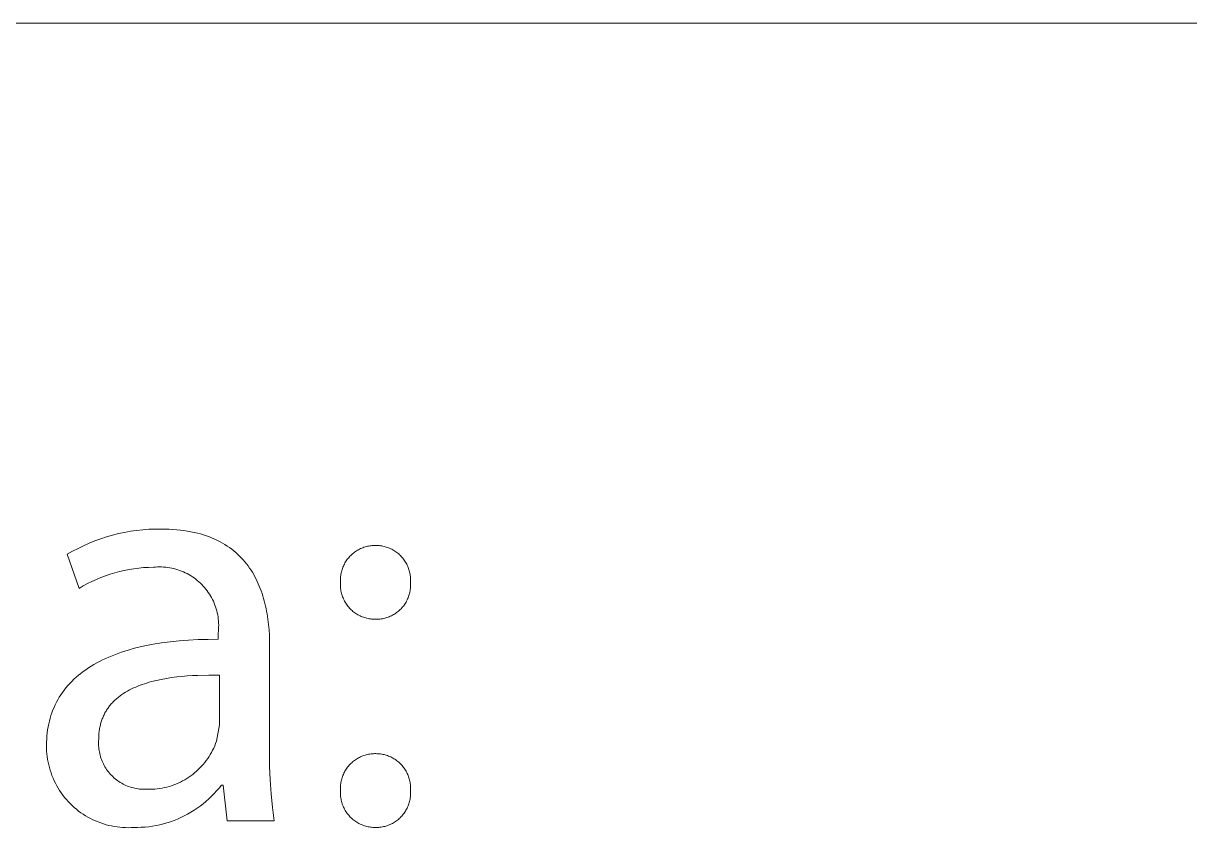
# Model space of a CAD drawing. Header units: millimetres. Extents: x -644 to 2279, y -276 to 1766.
# Drawn here: x 2092.4 to 2150.3, y -70.8 to -30.9 of the extents above; entities that cross this region are included whole.
import ezdxf

# ---------------------------------------------------------------- set-up
doc = ezdxf.new("R2010")
doc.units = ezdxf.units.MM
doc.header["$MEASUREMENT"] = 0
doc.layers.add('Domyślny', color=7, linetype='Continuous', true_color=0x000000)

msp = doc.modelspace()

# ---------------------------------------------------------------- linework, layer by layer
at = {"layer": 'Domyślny', "color": 18, "lineweight": 15, "true_color": 0x000000}
for p, q in [((2020.498, -30.856), (2275.755, -30.856)), ((2097.117, -56.17), (2097.415, -56.106)), ((2097.415, -56.106), (2097.716, -56.052)), ((2097.716, -56.052), (2098.018, -56.009)), ((2098.018, -56.009), (2098.321, -55.976)), ((2098.321, -55.976), (2098.625, -55.953)), ((2098.625, -55.953), (2098.93, -55.941)), ((2098.93, -55.941), (2099.235, -55.94)), ((2099.235, -55.94), (2099.435, -55.942)), ((2099.435, -55.942), (2099.631, -55.948)), ((2099.631, -55.948), (2099.822, -55.959)), ((2099.822, -55.959), (2100.009, -55.974)), ((2100.009, -55.974), (2100.191, -55.992)), ((2100.191, -55.992), (2100.368, -56.015)), ((2100.368, -56.015), (2100.541, -56.042)), ((2100.541, -56.042), (2100.71, -56.072)), ((2100.71, -56.072), (2100.874, -56.106)), ((2100.874, -56.106), (2101.033, -56.144)), ((2095.39, -56.766), (2095.669, -56.642)), ((2095.669, -56.642), (2095.952, -56.528)), ((2095.952, -56.528), (2096.238, -56.423)), ((2096.238, -56.423), (2096.528, -56.329)), ((2096.528, -56.329), (2096.821, -56.244)), ((2096.821, -56.244), (2097.117, -56.17)), ((2101.033, -56.144), (2101.189, -56.186)), ((2101.189, -56.186), (2101.34, -56.231)), ((2101.34, -56.231), (2101.487, -56.279)), ((2101.487, -56.279), (2101.63, -56.331)), ((2101.63, -56.331), (2101.768, -56.387)), ((2101.768, -56.387), (2101.903, -56.445)), ((2101.903, -56.445), (2102.034, -56.507)), ((2102.034, -56.507), (2102.16, -56.572)), ((2102.16, -56.572), (2102.283, -56.64)), ((2102.283, -56.64), (2102.402, -56.711)), ((2094.582, -57.195), (2094.847, -57.043)), ((2095.166, -58.889), (2094.582, -57.195)), ((2094.847, -57.043), (2095.116, -56.9)), ((2095.116, -56.9), (2095.39, -56.766)), ((2102.402, -56.711), (2102.518, -56.785)), ((2102.518, -56.785), (2102.629, -56.862)), ((2102.629, -56.862), (2102.737, -56.941)), ((2102.737, -56.941), (2102.841, -57.023)), ((2102.841, -57.023), (2102.942, -57.108)), ((2102.942, -57.108), (2103.039, -57.196)), ((2103.039, -57.196), (2103.132, -57.286)), ((2108.603, -57.29), (2108.645, -57.248)), ((2108.645, -57.248), (2108.688, -57.207)), ((2108.688, -57.207), (2108.733, -57.167)), ((2108.733, -57.167), (2108.779, -57.13)), ((2108.779, -57.13), (2108.826, -57.093)), ((2108.826, -57.093), (2108.875, -57.059)), ((2108.875, -57.059), (2108.924, -57.026)), ((2108.924, -57.026), (2108.975, -56.995)), ((2108.975, -56.995), (2109.027, -56.965)), ((2109.027, -56.965), (2109.08, -56.938)), ((2109.08, -56.938), (2109.133, -56.912)), ((2109.133, -56.912), (2109.188, -56.888)), ((2109.188, -56.888), (2109.243, -56.866)), ((2109.243, -56.866), (2109.299, -56.846)), ((2109.299, -56.846), (2109.356, -56.828)), ((2109.356, -56.828), (2109.413, -56.812)), ((2109.413, -56.812), (2109.471, -56.798)), ((2109.471, -56.798), (2109.529, -56.786)), ((2109.529, -56.786), (2109.588, -56.776)), ((2109.588, -56.776), (2109.647, -56.768)), ((2109.647, -56.768), (2109.706, -56.762)), ((2109.706, -56.762), (2109.766, -56.758)), ((2109.766, -56.758), (2109.825, -56.756)), ((2109.825, -56.756), (2109.885, -56.756)), ((2109.885, -56.756), (2109.944, -56.757)), ((2109.944, -56.757), (2110.002, -56.76)), ((2110.002, -56.76), (2110.061, -56.765)), ((2110.061, -56.765), (2110.12, -56.772)), ((2110.12, -56.772), (2110.178, -56.78)), ((2110.178, -56.78), (2110.236, -56.791)), ((2110.236, -56.791), (2110.293, -56.804)), ((2110.293, -56.804), (2110.35, -56.819)), ((2110.35, -56.819), (2110.407, -56.836)), ((2110.407, -56.836), (2110.463, -56.854)), ((2110.463, -56.854), (2110.518, -56.875)), ((2110.518, -56.875), (2110.572, -56.897)), ((2110.572, -56.897), (2110.626, -56.921)), ((2110.626, -56.921), (2110.679, -56.947)), ((2110.679, -56.947), (2110.731, -56.975)), ((2110.731, -56.975), (2110.782, -57.005)), ((2110.782, -57.005), (2110.832, -57.036)), ((2110.832, -57.036), (2110.88, -57.069)), ((2110.88, -57.069), (2110.928, -57.104)), ((2110.928, -57.104), (2110.974, -57.14)), ((2110.974, -57.14), (2111.02, -57.178)), ((2111.02, -57.178), (2111.063, -57.218)), ((2111.063, -57.218), (2111.106, -57.259)), ((2111.106, -57.259), (2111.147, -57.301)), ((2098.612, -57.843), (2098.37, -57.856)), ((2098.855, -57.838), (2098.612, -57.843)), ((2098.956, -57.828), (2098.855, -57.838)), ((2099.057, -57.823), (2098.956, -57.828)), ((2099.159, -57.82), (2099.057, -57.823)), ((2099.26, -57.822), (2099.159, -57.82)), ((2099.361, -57.826), (2099.26, -57.822)), ((2099.462, -57.835), (2099.361, -57.826)), ((2099.563, -57.846), (2099.462, -57.835)), ((2099.663, -57.862), (2099.563, -57.846)), ((2103.132, -57.286), (2103.223, -57.378)), ((2103.223, -57.378), (2103.309, -57.473)), ((2103.309, -57.473), (2103.393, -57.57)), ((2103.393, -57.57), (2103.473, -57.669)), ((2103.473, -57.669), (2103.55, -57.771)), ((2103.55, -57.771), (2103.624, -57.874)), ((2108.23, -57.894), (2108.252, -57.838)), ((2108.252, -57.838), (2108.275, -57.783)), ((2108.275, -57.783), (2108.3, -57.729)), ((2108.3, -57.729), (2108.326, -57.676)), ((2108.326, -57.676), (2108.355, -57.624)), ((2108.355, -57.624), (2108.385, -57.572)), ((2108.385, -57.572), (2108.418, -57.522)), ((2108.418, -57.522), (2108.451, -57.473)), ((2108.451, -57.473), (2108.487, -57.426)), ((2108.487, -57.426), (2108.524, -57.379)), ((2108.524, -57.379), (2108.563, -57.334)), ((2108.563, -57.334), (2108.603, -57.29)), ((2111.147, -57.301), (2111.186, -57.345)), ((2111.186, -57.345), (2111.224, -57.39)), ((2111.224, -57.39), (2111.261, -57.436)), ((2111.261, -57.436), (2111.296, -57.483)), ((2111.296, -57.483), (2111.329, -57.532)), ((2111.329, -57.532), (2111.36, -57.582)), ((2111.36, -57.582), (2111.39, -57.633)), ((2111.39, -57.633), (2111.418, -57.684)), ((2111.418, -57.684), (2111.444, -57.737)), ((2111.444, -57.737), (2111.469, -57.791)), ((2111.469, -57.791), (2111.491, -57.845)), ((2111.491, -57.845), (2111.512, -57.9)), ((2096.249, -58.344), (2096.025, -58.438)), ((2096.476, -58.258), (2096.249, -58.344)), ((2096.706, -58.179), (2096.476, -58.258)), ((2096.938, -58.109), (2096.706, -58.179)), ((2097.173, -58.046), (2096.938, -58.109)), ((2097.409, -57.992), (2097.173, -58.046)), ((2097.648, -57.945), (2097.409, -57.992)), ((2097.887, -57.907), (2097.648, -57.945)), ((2098.128, -57.877), (2097.887, -57.907)), ((2098.37, -57.856), (2098.128, -57.877)), ((2099.763, -57.88), (2099.663, -57.862)), ((2099.862, -57.903), (2099.763, -57.88)), ((2099.96, -57.928), (2099.862, -57.903)), ((2100.057, -57.957), (2099.96, -57.928)), ((2100.153, -57.99), (2100.057, -57.957)), ((2100.248, -58.025), (2100.153, -57.99)), ((2100.342, -58.064), (2100.248, -58.025)), ((2100.434, -58.107), (2100.342, -58.064)), ((2100.525, -58.152), (2100.434, -58.107)), ((2100.614, -58.2), (2100.525, -58.152)), ((2100.701, -58.252), (2100.614, -58.2)), ((2100.787, -58.307), (2100.701, -58.252)), ((2100.87, -58.364), (2100.787, -58.307)), ((2100.952, -58.425), (2100.87, -58.364)), ((2101.031, -58.488), (2100.952, -58.425)), ((2103.624, -57.874), (2103.695, -57.98)), ((2103.695, -57.98), (2103.762, -58.088)), ((2103.762, -58.088), (2103.827, -58.197)), ((2103.827, -58.197), (2103.888, -58.308)), ((2103.888, -58.308), (2103.947, -58.421)), ((2103.947, -58.421), (2104.003, -58.536)), ((2108.129, -58.477), (2108.13, -58.417)), ((2108.13, -58.417), (2108.133, -58.358)), ((2108.133, -58.358), (2108.138, -58.299)), ((2108.138, -58.299), (2108.145, -58.24)), ((2108.145, -58.24), (2108.154, -58.181)), ((2108.154, -58.181), (2108.165, -58.122)), ((2108.165, -58.122), (2108.179, -58.064)), ((2108.179, -58.064), (2108.194, -58.007)), ((2108.194, -58.007), (2108.211, -57.95)), ((2108.211, -57.95), (2108.23, -57.894)), ((2111.512, -57.9), (2111.531, -57.956)), ((2111.531, -57.956), (2111.548, -58.013)), ((2111.548, -58.013), (2111.563, -58.07)), ((2111.563, -58.07), (2111.576, -58.127)), ((2111.576, -58.127), (2111.587, -58.185)), ((2111.587, -58.185), (2111.596, -58.243)), ((2111.596, -58.243), (2111.603, -58.302)), ((2111.603, -58.302), (2111.608, -58.36)), ((2111.608, -58.36), (2111.611, -58.419)), ((2111.611, -58.419), (2111.611, -58.478)), ((2095.375, -58.765), (2095.166, -58.889)), ((2095.588, -58.649), (2095.375, -58.765)), ((2095.805, -58.54), (2095.588, -58.649)), ((2096.025, -58.438), (2095.805, -58.54)), ((2101.108, -58.554), (2101.031, -58.488)), ((2101.183, -58.622), (2101.108, -58.554)), ((2101.255, -58.693), (2101.183, -58.622)), ((2101.325, -58.767), (2101.255, -58.693)), ((2101.392, -58.843), (2101.325, -58.767)), ((2101.456, -58.921), (2101.392, -58.843)), ((2101.518, -59.001), (2101.456, -58.921)), ((2101.577, -59.084), (2101.518, -59.001)), ((2104.003, -58.536), (2104.056, -58.652)), ((2104.056, -58.652), (2104.106, -58.77)), ((2104.106, -58.77), (2104.154, -58.889)), ((2104.154, -58.889), (2104.199, -59.01)), ((2104.199, -59.01), (2104.241, -59.132)), ((2108.13, -58.537), (2108.129, -58.477)), ((2108.129, -58.715), (2108.13, -58.656)), ((2108.131, -58.775), (2108.129, -58.715)), ((2108.133, -58.596), (2108.13, -58.537)), ((2108.13, -58.656), (2108.133, -58.596)), ((2108.135, -58.835), (2108.131, -58.775)), ((2108.14, -58.894), (2108.135, -58.835)), ((2108.148, -58.954), (2108.14, -58.894)), ((2108.158, -59.013), (2108.148, -58.954)), ((2111.585, -59.009), (2111.574, -59.067)), ((2111.595, -58.951), (2111.585, -59.009)), ((2111.602, -58.892), (2111.595, -58.951)), ((2111.607, -58.833), (2111.602, -58.892)), ((2111.61, -58.537), (2111.607, -58.596)), ((2111.607, -58.596), (2111.61, -58.655)), ((2111.61, -58.774), (2111.607, -58.833)), ((2111.611, -58.478), (2111.61, -58.537)), ((2111.61, -58.655), (2111.611, -58.714)), ((2111.611, -58.714), (2111.61, -58.774)), ((2101.633, -59.169), (2101.577, -59.084)), ((2101.686, -59.255), (2101.633, -59.169)), ((2101.736, -59.343), (2101.686, -59.255)), ((2101.783, -59.433), (2101.736, -59.343)), ((2101.827, -59.525), (2101.783, -59.433)), ((2101.867, -59.617), (2101.827, -59.525)), ((2104.241, -59.132), (2104.281, -59.255)), ((2104.281, -59.255), (2104.318, -59.379)), ((2104.318, -59.379), (2104.353, -59.505)), ((2104.353, -59.505), (2104.385, -59.631)), ((2108.17, -59.071), (2108.158, -59.013)), ((2108.184, -59.129), (2108.17, -59.071)), ((2108.2, -59.187), (2108.184, -59.129)), ((2108.217, -59.244), (2108.2, -59.187)), ((2108.237, -59.301), (2108.217, -59.244)), ((2108.259, -59.356), (2108.237, -59.301)), ((2108.283, -59.411), (2108.259, -59.356)), ((2108.309, -59.465), (2108.283, -59.411)), ((2108.336, -59.518), (2108.309, -59.465)), ((2108.366, -59.57), (2108.336, -59.518)), ((2108.397, -59.621), (2108.366, -59.57)), ((2111.384, -59.564), (2111.353, -59.614)), ((2111.412, -59.512), (2111.384, -59.564)), ((2111.439, -59.459), (2111.412, -59.512)), ((2111.464, -59.405), (2111.439, -59.459)), ((2111.487, -59.351), (2111.464, -59.405)), ((2111.509, -59.295), (2111.487, -59.351)), ((2111.528, -59.239), (2111.509, -59.295)), ((2111.545, -59.183), (2111.528, -59.239)), ((2111.561, -59.125), (2111.545, -59.183)), ((2111.574, -59.067), (2111.561, -59.125)), ((2101.905, -59.712), (2101.867, -59.617)), ((2101.939, -59.807), (2101.905, -59.712)), ((2101.969, -59.904), (2101.939, -59.807)), ((2101.996, -60.002), (2101.969, -59.904)), ((2102.02, -60.1), (2101.996, -60.002)), ((2102.041, -60.2), (2102.02, -60.1)), ((2104.385, -59.631), (2104.415, -59.759)), ((2104.415, -59.759), (2104.443, -59.887)), ((2104.443, -59.887), (2104.468, -60.016)), ((2104.468, -60.016), (2104.492, -60.146)), ((2104.492, -60.146), (2104.532, -60.408)), ((2108.43, -59.671), (2108.397, -59.621)), ((2108.464, -59.72), (2108.43, -59.671)), ((2108.501, -59.767), (2108.464, -59.72)), ((2108.539, -59.813), (2108.501, -59.767)), ((2108.578, -59.858), (2108.539, -59.813)), ((2108.619, -59.902), (2108.578, -59.858)), ((2108.662, -59.944), (2108.619, -59.902)), ((2108.706, -59.984), (2108.662, -59.944)), ((2108.751, -60.023), (2108.706, -59.984)), ((2108.798, -60.06), (2108.751, -60.023)), ((2108.846, -60.096), (2108.798, -60.06)), ((2108.895, -60.13), (2108.846, -60.096)), ((2108.946, -60.162), (2108.895, -60.13)), ((2108.997, -60.193), (2108.946, -60.162)), ((2110.814, -60.156), (2110.763, -60.186)), ((2110.863, -60.123), (2110.814, -60.156)), ((2110.912, -60.089), (2110.863, -60.123)), ((2110.959, -60.053), (2110.912, -60.089)), ((2111.005, -60.016), (2110.959, -60.053)), ((2111.05, -59.977), (2111.005, -60.016)), ((2111.093, -59.936), (2111.05, -59.977)), ((2111.135, -59.894), (2111.093, -59.936)), ((2111.175, -59.851), (2111.135, -59.894)), ((2111.214, -59.806), (2111.175, -59.851)), ((2111.251, -59.76), (2111.214, -59.806)), ((2111.287, -59.713), (2111.251, -59.76)), ((2111.321, -59.664), (2111.287, -59.713)), ((2111.353, -59.614), (2111.321, -59.664)), ((2102.058, -60.299), (2102.041, -60.2)), ((2102.071, -60.4), (2102.058, -60.299)), ((2102.081, -60.501), (2102.071, -60.4)), ((2102.088, -60.602), (2102.081, -60.501)), ((2102.091, -60.703), (2102.088, -60.602)), ((2102.09, -60.805), (2102.091, -60.703)), ((2104.532, -60.408), (2104.563, -60.673)), ((2104.563, -60.673), (2104.588, -60.939)), ((2109.05, -60.221), (2108.997, -60.193)), ((2109.103, -60.248), (2109.05, -60.221)), ((2109.158, -60.273), (2109.103, -60.248)), ((2109.213, -60.296), (2109.158, -60.273)), ((2109.269, -60.317), (2109.213, -60.296)), ((2109.325, -60.336), (2109.269, -60.317)), ((2109.383, -60.353), (2109.325, -60.336)), ((2109.441, -60.368), (2109.383, -60.353)), ((2109.499, -60.381), (2109.441, -60.368)), ((2109.558, -60.392), (2109.499, -60.381)), ((2109.617, -60.401), (2109.558, -60.392)), ((2109.676, -60.408), (2109.617, -60.401)), ((2109.736, -60.413), (2109.676, -60.408)), ((2109.796, -60.415), (2109.736, -60.413)), ((2109.855, -60.416), (2109.796, -60.415)), ((2109.915, -60.417), (2109.855, -60.416)), ((2109.974, -60.416), (2109.915, -60.417)), ((2110.033, -60.412), (2109.974, -60.416)), ((2110.092, -60.407), (2110.033, -60.412)), ((2110.151, -60.399), (2110.092, -60.407)), ((2110.209, -60.39), (2110.151, -60.399)), ((2110.268, -60.378), (2110.209, -60.39)), ((2110.325, -60.365), (2110.268, -60.378)), ((2110.383, -60.349), (2110.325, -60.365)), ((2110.439, -60.332), (2110.383, -60.349)), ((2110.495, -60.312), (2110.439, -60.332)), ((2110.55, -60.291), (2110.495, -60.312)), ((2110.605, -60.267), (2110.55, -60.291)), ((2110.659, -60.242), (2110.605, -60.267)), ((2110.711, -60.215), (2110.659, -60.242)), ((2110.763, -60.186), (2110.711, -60.215)), ((2102.067, -61.108), (2102.078, -61.007)), ((2102.067, -61.41), (2102.067, -61.108)), ((2102.078, -61.007), (2102.086, -60.906)), ((2102.086, -60.906), (2102.09, -60.805)), ((2104.588, -60.939), (2104.604, -61.206)), ((2104.604, -61.206), (2104.614, -61.473)), ((2097.672, -61.926), (2097.857, -61.874)), ((2097.857, -61.874), (2098.045, -61.825)), ((2098.045, -61.825), (2098.433, -61.736)), ((2098.433, -61.736), (2098.836, -61.657)), ((2098.836, -61.657), (2099.254, -61.588)), ((2099.254, -61.588), (2099.686, -61.531)), ((2099.686, -61.531), (2100.133, -61.485)), ((2100.133, -61.485), (2100.595, -61.449)), ((2100.595, -61.449), (2101.072, -61.425)), ((2101.072, -61.425), (2101.562, -61.412)), ((2101.562, -61.412), (2102.067, -61.41)), ((2104.614, -61.473), (2104.617, -61.741)), ((2104.617, -61.741), (2104.617, -67.026)), ((2096.186, -62.507), (2096.336, -62.432)), ((2096.336, -62.432), (2096.489, -62.359)), ((2096.489, -62.359), (2096.646, -62.29)), ((2096.646, -62.29), (2096.808, -62.223)), ((2096.808, -62.223), (2096.973, -62.158)), ((2096.973, -62.158), (2097.142, -62.096)), ((2097.142, -62.096), (2097.315, -62.037)), ((2097.315, -62.037), (2097.492, -61.98)), ((2097.492, -61.98), (2097.672, -61.926)), ((2095.251, -63.102), (2095.373, -63.01)), ((2095.373, -63.01), (2095.498, -62.92)), ((2095.498, -62.92), (2095.628, -62.832)), ((2095.628, -62.832), (2095.761, -62.747)), ((2095.761, -62.747), (2095.899, -62.664)), ((2095.899, -62.664), (2096.041, -62.584)), ((2096.041, -62.584), (2096.186, -62.507)), ((2094.608, -63.71), (2094.705, -63.603)), ((2094.705, -63.603), (2094.806, -63.498)), ((2094.806, -63.498), (2094.911, -63.395)), ((2094.911, -63.395), (2095.02, -63.295)), ((2095.02, -63.295), (2095.134, -63.197)), ((2095.134, -63.197), (2095.251, -63.102)), ((2098.413, -63.614), (2098.3, -63.652)), ((2098.527, -63.578), (2098.413, -63.614)), ((2098.643, -63.543), (2098.527, -63.578)), ((2098.76, -63.511), (2098.643, -63.543)), ((2099, -63.451), (2098.76, -63.511)), ((2099.245, -63.398), (2099, -63.451)), ((2099.495, -63.352), (2099.245, -63.398)), ((2099.75, -63.313), (2099.495, -63.352)), ((2100.008, -63.279), (2099.75, -63.313)), ((2100.269, -63.251), (2100.008, -63.279)), ((2100.532, -63.229), (2100.269, -63.251)), ((2100.797, -63.211), (2100.532, -63.229)), ((2101.063, -63.199), (2100.797, -63.211)), ((2101.596, -63.187), (2101.063, -63.199)), ((2102.125, -63.191), (2101.596, -63.187)), ((2102.125, -65.653), (2102.125, -63.191)), ((2094.185, -64.284), (2094.261, -64.164)), ((2094.261, -64.164), (2094.342, -64.047)), ((2094.342, -64.047), (2094.426, -63.932)), ((2094.426, -63.932), (2094.515, -63.82)), ((2094.515, -63.82), (2094.608, -63.71)), ((2097.207, -64.211), (2097.123, -64.276)), ((2097.295, -64.149), (2097.207, -64.211)), ((2097.384, -64.09), (2097.295, -64.149)), ((2097.477, -64.032), (2097.384, -64.09)), ((2097.572, -63.977), (2097.477, -64.032)), ((2097.669, -63.924), (2097.572, -63.977)), ((2097.769, -63.874), (2097.669, -63.924)), ((2097.871, -63.825), (2097.769, -63.874)), ((2097.975, -63.779), (2097.871, -63.825)), ((2098.081, -63.735), (2097.975, -63.779)), ((2098.19, -63.693), (2098.081, -63.735)), ((2098.3, -63.652), (2098.19, -63.693)), ((2093.869, -64.917), (2093.924, -64.786)), ((2093.924, -64.786), (2093.983, -64.657)), ((2093.983, -64.657), (2094.046, -64.53)), ((2094.046, -64.53), (2094.114, -64.406)), ((2094.114, -64.406), (2094.185, -64.284)), ((2096.618, -64.796), (2096.588, -64.839)), ((2096.649, -64.755), (2096.618, -64.796)), ((2096.681, -64.714), (2096.649, -64.755)), ((2096.713, -64.674), (2096.681, -64.714)), ((2096.747, -64.635), (2096.713, -64.674)), ((2096.781, -64.596), (2096.747, -64.635)), ((2096.816, -64.558), (2096.781, -64.596)), ((2096.851, -64.52), (2096.816, -64.558)), ((2096.888, -64.484), (2096.851, -64.52)), ((2096.925, -64.447), (2096.888, -64.484)), ((2096.963, -64.412), (2096.925, -64.447)), ((2097.002, -64.377), (2096.963, -64.412)), ((2097.042, -64.342), (2097.002, -64.377)), ((2097.082, -64.309), (2097.042, -64.342)), ((2097.123, -64.276), (2097.082, -64.309)), ((2093.693, -65.467), (2093.73, -65.326)), ((2093.73, -65.326), (2093.772, -65.187)), ((2093.772, -65.187), (2093.818, -65.051)), ((2093.818, -65.051), (2093.869, -64.917)), ((2096.319, -65.347), (2096.3, -65.398)), ((2096.338, -65.298), (2096.319, -65.347)), ((2096.359, -65.248), (2096.338, -65.298)), ((2096.381, -65.2), (2096.359, -65.248)), ((2096.404, -65.152), (2096.381, -65.2)), ((2096.427, -65.106), (2096.404, -65.152)), ((2096.452, -65.059), (2096.427, -65.106)), ((2096.477, -65.014), (2096.452, -65.059)), ((2096.504, -64.969), (2096.477, -65.014)), ((2096.531, -64.925), (2096.504, -64.969)), ((2096.559, -64.881), (2096.531, -64.925)), ((2096.588, -64.839), (2096.559, -64.881)), ((2093.586, -66.053), (2093.606, -65.903)), ((2093.606, -65.903), (2093.631, -65.755)), ((2093.631, -65.755), (2093.66, -65.61)), ((2093.66, -65.61), (2093.693, -65.467)), ((2096.168, -65.945), (2096.16, -66.003)), ((2096.176, -65.886), (2096.168, -65.945)), ((2096.186, -65.829), (2096.176, -65.886)), ((2096.196, -65.773), (2096.186, -65.829)), ((2096.208, -65.717), (2096.196, -65.773)), ((2096.221, -65.662), (2096.208, -65.717)), ((2096.234, -65.608), (2096.221, -65.662)), ((2096.249, -65.554), (2096.234, -65.608)), ((2096.265, -65.501), (2096.249, -65.554)), ((2096.282, -65.449), (2096.265, -65.501)), ((2096.3, -65.398), (2096.282, -65.449)), ((2101.979, -66.471), (2102.125, -65.653)), ((2093.551, -66.675), (2093.553, -66.516)), ((2093.553, -66.516), (2093.56, -66.36)), ((2093.56, -66.36), (2093.571, -66.205)), ((2093.571, -66.205), (2093.586, -66.053)), ((2096.134, -66.452), (2096.131, -66.531)), ((2096.131, -66.531), (2096.131, -66.609)), ((2096.14, -66.374), (2096.134, -66.452)), ((2096.142, -66.247), (2096.14, -66.31)), ((2096.14, -66.31), (2096.14, -66.374)), ((2096.145, -66.185), (2096.142, -66.247)), ((2096.149, -66.124), (2096.145, -66.185)), ((2096.154, -66.063), (2096.149, -66.124)), ((2096.16, -66.003), (2096.154, -66.063)), ((2101.938, -66.584), (2101.979, -66.471)), ((2093.552, -66.814), (2093.551, -66.675)), ((2093.558, -66.953), (2093.552, -66.814)), ((2093.568, -67.092), (2093.558, -66.953)), ((2093.584, -67.23), (2093.568, -67.092)), ((2096.131, -66.609), (2096.134, -66.688)), ((2096.134, -66.688), (2096.139, -66.766)), ((2096.139, -66.766), (2096.148, -66.844)), ((2096.148, -66.844), (2096.158, -66.922)), ((2096.158, -66.922), (2096.172, -67)), ((2096.172, -67), (2096.188, -67.077)), ((2096.188, -67.077), (2096.207, -67.153)), ((2101.676, -67.125), (2101.736, -67.02)), ((2101.736, -67.02), (2101.792, -66.914)), ((2101.792, -66.914), (2101.845, -66.805)), ((2101.845, -66.805), (2101.893, -66.696)), ((2101.893, -66.696), (2101.938, -66.584)), ((2104.617, -67.026), (2104.617, -67.707)), ((2109.529, -67.113), (2109.588, -67.103)), ((2109.588, -67.103), (2109.647, -67.095)), ((2109.647, -67.095), (2109.706, -67.089)), ((2109.706, -67.089), (2109.766, -67.085)), ((2109.766, -67.085), (2109.825, -67.083)), ((2109.825, -67.083), (2109.885, -67.083)), ((2109.885, -67.083), (2109.944, -67.084)), ((2109.944, -67.084), (2110.002, -67.087)), ((2110.002, -67.087), (2110.061, -67.092)), ((2110.061, -67.092), (2110.12, -67.098)), ((2110.12, -67.098), (2110.178, -67.107)), ((2110.178, -67.107), (2110.236, -67.118)), ((2093.604, -67.368), (2093.584, -67.23)), ((2093.629, -67.505), (2093.604, -67.368)), ((2093.659, -67.64), (2093.629, -67.505)), ((2093.693, -67.775), (2093.659, -67.64)), ((2096.207, -67.153), (2096.228, -67.229)), ((2096.228, -67.229), (2096.252, -67.304)), ((2096.252, -67.304), (2096.279, -67.378)), ((2096.279, -67.378), (2096.308, -67.451)), ((2096.308, -67.451), (2096.339, -67.523)), ((2096.339, -67.523), (2096.373, -67.594)), ((2096.373, -67.594), (2096.41, -67.663)), ((2096.41, -67.663), (2096.449, -67.732)), ((2101.247, -67.703), (2101.326, -67.613)), ((2101.326, -67.613), (2101.403, -67.52)), ((2101.403, -67.52), (2101.476, -67.425)), ((2101.476, -67.425), (2101.546, -67.327)), ((2101.546, -67.327), (2101.613, -67.227)), ((2101.613, -67.227), (2101.676, -67.125)), ((2108.524, -67.706), (2108.563, -67.661)), ((2108.563, -67.661), (2108.603, -67.617)), ((2108.603, -67.617), (2108.645, -67.574)), ((2108.645, -67.574), (2108.688, -67.534)), ((2108.688, -67.534), (2108.733, -67.494)), ((2108.733, -67.494), (2108.779, -67.456)), ((2108.779, -67.456), (2108.826, -67.42)), ((2108.826, -67.42), (2108.875, -67.386)), ((2108.875, -67.386), (2108.924, -67.353)), ((2108.924, -67.353), (2108.975, -67.322)), ((2108.975, -67.322), (2109.027, -67.292)), ((2109.027, -67.292), (2109.08, -67.265)), ((2109.08, -67.265), (2109.133, -67.239)), ((2109.133, -67.239), (2109.188, -67.215)), ((2109.188, -67.215), (2109.243, -67.193)), ((2109.243, -67.193), (2109.299, -67.173)), ((2109.299, -67.173), (2109.356, -67.155)), ((2109.356, -67.155), (2109.413, -67.139)), ((2109.413, -67.139), (2109.471, -67.125)), ((2109.471, -67.125), (2109.529, -67.113)), ((2110.236, -67.118), (2110.293, -67.131)), ((2110.293, -67.131), (2110.35, -67.146)), ((2110.35, -67.146), (2110.407, -67.162)), ((2110.407, -67.162), (2110.463, -67.181)), ((2110.463, -67.181), (2110.518, -67.201)), ((2110.518, -67.201), (2110.572, -67.224)), ((2110.572, -67.224), (2110.626, -67.248)), ((2110.626, -67.248), (2110.679, -67.274)), ((2110.679, -67.274), (2110.731, -67.302)), ((2110.731, -67.302), (2110.782, -67.332)), ((2110.782, -67.332), (2110.832, -67.363)), ((2110.832, -67.363), (2110.88, -67.396)), ((2110.88, -67.396), (2110.928, -67.431)), ((2110.928, -67.431), (2110.974, -67.467)), ((2110.974, -67.467), (2111.02, -67.505)), ((2111.02, -67.505), (2111.063, -67.544)), ((2111.063, -67.544), (2111.106, -67.585)), ((2111.106, -67.585), (2111.147, -67.628)), ((2111.147, -67.628), (2111.186, -67.671)), ((2111.186, -67.671), (2111.224, -67.716)), ((2093.732, -67.909), (2093.693, -67.775)), ((2093.775, -68.041), (2093.732, -67.909)), ((2093.823, -68.171), (2093.775, -68.041)), ((2093.876, -68.3), (2093.823, -68.171)), ((2096.449, -67.732), (2096.49, -67.798)), ((2096.49, -67.798), (2096.533, -67.864)), ((2096.533, -67.864), (2096.579, -67.928)), ((2096.579, -67.928), (2096.627, -67.99)), ((2096.627, -67.99), (2096.677, -68.051)), ((2096.677, -68.051), (2096.729, -68.11)), ((2096.729, -68.11), (2096.783, -68.167)), ((2096.783, -68.167), (2096.839, -68.222)), ((2096.839, -68.222), (2096.897, -68.275)), ((2100.509, -68.316), (2100.61, -68.25)), ((2100.61, -68.25), (2100.708, -68.182)), ((2100.708, -68.182), (2100.805, -68.11)), ((2100.805, -68.11), (2100.899, -68.034)), ((2100.899, -68.034), (2100.99, -67.956)), ((2100.99, -67.956), (2101.078, -67.875)), ((2101.078, -67.875), (2101.164, -67.79)), ((2101.164, -67.79), (2101.247, -67.703)), ((2104.617, -67.707), (2104.641, -68.389)), ((2108.211, -68.277), (2108.23, -68.22)), ((2108.23, -68.22), (2108.252, -68.165)), ((2108.252, -68.165), (2108.275, -68.11)), ((2108.275, -68.11), (2108.3, -68.056)), ((2108.3, -68.056), (2108.326, -68.002)), ((2108.326, -68.002), (2108.355, -67.95)), ((2108.355, -67.95), (2108.385, -67.899)), ((2108.385, -67.899), (2108.418, -67.849)), ((2108.418, -67.849), (2108.451, -67.8)), ((2108.451, -67.8), (2108.487, -67.752)), ((2108.487, -67.752), (2108.524, -67.706)), ((2111.224, -67.716), (2111.261, -67.762)), ((2111.261, -67.762), (2111.296, -67.81)), ((2111.296, -67.81), (2111.329, -67.859)), ((2111.329, -67.859), (2111.36, -67.908)), ((2111.36, -67.908), (2111.39, -67.959)), ((2111.39, -67.959), (2111.418, -68.011)), ((2111.418, -68.011), (2111.444, -68.064)), ((2111.444, -68.064), (2111.469, -68.117)), ((2111.469, -68.117), (2111.491, -68.172)), ((2111.491, -68.172), (2111.512, -68.227)), ((2111.512, -68.227), (2111.531, -68.283)), ((2093.932, -68.427), (2093.876, -68.3)), ((2093.994, -68.552), (2093.932, -68.427)), ((2094.059, -68.675), (2093.994, -68.552)), ((2094.129, -68.795), (2094.059, -68.675)), ((2094.202, -68.913), (2094.129, -68.795)), ((2096.897, -68.275), (2096.956, -68.327)), ((2096.956, -68.327), (2097.018, -68.376)), ((2097.018, -68.376), (2097.081, -68.423)), ((2097.081, -68.423), (2097.146, -68.467)), ((2097.146, -68.467), (2097.212, -68.51)), ((2097.212, -68.51), (2097.279, -68.55)), ((2097.279, -68.55), (2097.348, -68.588)), ((2097.348, -68.588), (2097.418, -68.623)), ((2097.418, -68.623), (2097.49, -68.656)), ((2097.49, -68.656), (2097.562, -68.687)), ((2097.562, -68.687), (2097.636, -68.715)), ((2097.636, -68.715), (2097.71, -68.74)), ((2097.71, -68.74), (2097.785, -68.763)), ((2097.785, -68.763), (2097.861, -68.784)), ((2097.861, -68.784), (2097.938, -68.801)), ((2097.938, -68.801), (2098.015, -68.816)), ((2098.015, -68.816), (2098.093, -68.829)), ((2098.093, -68.829), (2098.171, -68.838)), ((2098.171, -68.838), (2098.249, -68.845)), ((2098.249, -68.845), (2098.327, -68.849)), ((2098.485, -68.85), (2098.563, -68.846)), ((2098.563, -68.846), (2098.683, -68.847)), ((2098.683, -68.847), (2098.804, -68.843)), ((2098.804, -68.843), (2098.924, -68.836)), ((2098.924, -68.836), (2099.044, -68.825)), ((2099.044, -68.825), (2099.163, -68.809)), ((2099.163, -68.809), (2099.281, -68.789)), ((2099.281, -68.789), (2099.399, -68.766)), ((2099.399, -68.766), (2099.516, -68.738)), ((2099.516, -68.738), (2099.633, -68.706)), ((2099.633, -68.706), (2099.747, -68.671)), ((2099.747, -68.671), (2099.861, -68.631)), ((2099.861, -68.631), (2099.973, -68.588)), ((2099.973, -68.588), (2100.084, -68.541)), ((2100.084, -68.541), (2100.193, -68.49)), ((2100.193, -68.49), (2100.3, -68.436)), ((2100.3, -68.436), (2100.405, -68.377)), ((2100.405, -68.377), (2100.509, -68.316)), ((2102.108, -68.787), (2101.988, -68.928)), ((2102.223, -68.641), (2102.108, -68.787)), ((2102.31, -68.641), (2102.223, -68.641)), ((2102.505, -70.423), (2102.31, -68.641)), ((2104.641, -68.389), (2104.688, -69.069)), ((2108.129, -68.804), (2108.13, -68.744)), ((2108.13, -68.863), (2108.129, -68.804)), ((2108.13, -68.744), (2108.133, -68.685)), ((2108.133, -68.685), (2108.138, -68.625)), ((2108.138, -68.625), (2108.145, -68.566)), ((2108.145, -68.566), (2108.154, -68.508)), ((2108.154, -68.508), (2108.165, -68.449)), ((2108.165, -68.449), (2108.179, -68.391)), ((2108.179, -68.391), (2108.194, -68.334)), ((2108.194, -68.334), (2108.211, -68.277)), ((2111.531, -68.283), (2111.548, -68.339)), ((2111.548, -68.339), (2111.563, -68.396)), ((2111.563, -68.396), (2111.576, -68.454)), ((2111.576, -68.454), (2111.587, -68.512)), ((2111.587, -68.512), (2111.596, -68.57)), ((2111.596, -68.57), (2111.603, -68.628)), ((2111.603, -68.628), (2111.608, -68.687)), ((2111.608, -68.687), (2111.611, -68.746)), ((2111.611, -68.805), (2111.61, -68.864)), ((2111.611, -68.746), (2111.611, -68.805)), ((2094.28, -69.028), (2094.202, -68.913)), ((2094.362, -69.141), (2094.28, -69.028)), ((2094.447, -69.251), (2094.362, -69.141)), ((2094.536, -69.357), (2094.447, -69.251)), ((2094.629, -69.461), (2094.536, -69.357)), ((2098.327, -68.849), (2098.406, -68.851)), ((2098.406, -68.851), (2098.485, -68.85)), ((2101.6, -69.326), (2101.462, -69.449)), ((2101.734, -69.198), (2101.6, -69.326)), ((2101.863, -69.065), (2101.734, -69.198)), ((2101.988, -68.928), (2101.863, -69.065)), ((2104.688, -69.069), (2104.758, -69.747)), ((2108.133, -68.923), (2108.13, -68.863)), ((2108.13, -68.982), (2108.133, -68.923)), ((2108.13, -69.042), (2108.13, -68.982)), ((2108.132, -69.102), (2108.13, -69.042)), ((2108.135, -69.161), (2108.132, -69.102)), ((2108.141, -69.221), (2108.135, -69.161)), ((2108.149, -69.28), (2108.141, -69.221)), ((2108.159, -69.339), (2108.149, -69.28)), ((2108.171, -69.397), (2108.159, -69.339)), ((2108.185, -69.456), (2108.171, -69.397)), ((2111.573, -69.394), (2111.559, -69.451)), ((2111.584, -69.336), (2111.573, -69.394)), ((2111.594, -69.277), (2111.584, -69.336)), ((2111.601, -69.218), (2111.594, -69.277)), ((2111.606, -69.159), (2111.601, -69.218)), ((2111.61, -69.1), (2111.606, -69.159)), ((2111.61, -68.864), (2111.607, -68.923)), ((2111.607, -68.923), (2111.61, -68.982)), ((2111.61, -68.982), (2111.611, -69.041)), ((2111.611, -69.041), (2111.61, -69.1)), ((2094.725, -69.561), (2094.629, -69.461)), ((2094.825, -69.658), (2094.725, -69.561)), ((2094.928, -69.752), (2094.825, -69.658)), ((2095.034, -69.841), (2094.928, -69.752)), ((2095.143, -69.928), (2095.034, -69.841)), ((2095.256, -70.01), (2095.143, -69.928)), ((2100.711, -69.99), (2100.55, -70.082)), ((2100.868, -69.893), (2100.711, -69.99)), ((2101.022, -69.79), (2100.868, -69.893)), ((2101.173, -69.681), (2101.022, -69.79)), ((2101.319, -69.568), (2101.173, -69.681)), ((2101.462, -69.449), (2101.319, -69.568)), ((2104.758, -69.747), (2104.851, -70.423)), ((2108.201, -69.513), (2108.185, -69.456)), ((2108.219, -69.57), (2108.201, -69.513)), ((2108.239, -69.626), (2108.219, -69.57)), ((2108.261, -69.682), (2108.239, -69.626)), ((2108.285, -69.737), (2108.261, -69.682)), ((2108.311, -69.791), (2108.285, -69.737)), ((2108.338, -69.844), (2108.311, -69.791)), ((2108.368, -69.896), (2108.338, -69.844)), ((2108.399, -69.946), (2108.368, -69.896)), ((2108.432, -69.996), (2108.399, -69.946)), ((2108.466, -70.045), (2108.432, -69.996)), ((2111.319, -69.989), (2111.285, -70.038)), ((2111.351, -69.94), (2111.319, -69.989)), ((2111.382, -69.889), (2111.351, -69.94)), ((2111.411, -69.837), (2111.382, -69.889)), ((2111.437, -69.784), (2111.411, -69.837)), ((2111.462, -69.731), (2111.437, -69.784)), ((2111.486, -69.676), (2111.462, -69.731)), ((2111.507, -69.621), (2111.486, -69.676)), ((2111.526, -69.565), (2111.507, -69.621)), ((2111.544, -69.508), (2111.526, -69.565)), ((2111.559, -69.451), (2111.544, -69.508)), ((2095.37, -70.088), (2095.256, -70.01)), ((2095.488, -70.163), (2095.37, -70.088)), ((2095.608, -70.233), (2095.488, -70.163)), ((2095.73, -70.299), (2095.608, -70.233)), ((2095.855, -70.361), (2095.73, -70.299)), ((2095.981, -70.419), (2095.855, -70.361)), ((2096.11, -70.472), (2095.981, -70.419)), ((2096.24, -70.521), (2096.11, -70.472)), ((2096.372, -70.565), (2096.24, -70.521)), ((2096.505, -70.605), (2096.372, -70.565)), ((2099.349, -70.564), (2099.169, -70.609)), ((2099.527, -70.514), (2099.349, -70.564)), ((2099.703, -70.457), (2099.527, -70.514)), ((2099.878, -70.394), (2099.703, -70.457)), ((2100.05, -70.325), (2099.878, -70.394)), ((2100.219, -70.25), (2100.05, -70.325)), ((2100.386, -70.169), (2100.219, -70.25)), ((2100.55, -70.082), (2100.386, -70.169)), ((2104.851, -70.423), (2102.505, -70.423)), ((2108.503, -70.092), (2108.466, -70.045)), ((2108.541, -70.139), (2108.503, -70.092)), ((2108.58, -70.183), (2108.541, -70.139)), ((2108.621, -70.227), (2108.58, -70.183)), ((2108.664, -70.269), (2108.621, -70.227)), ((2108.708, -70.309), (2108.664, -70.269)), ((2108.753, -70.348), (2108.708, -70.309)), ((2108.8, -70.385), (2108.753, -70.348)), ((2108.848, -70.421), (2108.8, -70.385)), ((2108.897, -70.455), (2108.848, -70.421)), ((2108.947, -70.487), (2108.897, -70.455)), ((2108.999, -70.517), (2108.947, -70.487)), ((2109.051, -70.546), (2108.999, -70.517)), ((2109.104, -70.573), (2109.051, -70.546)), ((2109.159, -70.598), (2109.104, -70.573)), ((2110.657, -70.567), (2110.604, -70.592)), ((2110.71, -70.54), (2110.657, -70.567)), ((2110.762, -70.511), (2110.71, -70.54)), ((2110.812, -70.48), (2110.762, -70.511)), ((2110.862, -70.448), (2110.812, -70.48)), ((2110.91, -70.414), (2110.862, -70.448)), ((2110.958, -70.378), (2110.91, -70.414)), ((2111.003, -70.341), (2110.958, -70.378)), ((2111.048, -70.302), (2111.003, -70.341)), ((2111.091, -70.261), (2111.048, -70.302)), ((2111.133, -70.219), (2111.091, -70.261)), ((2111.173, -70.176), (2111.133, -70.219)), ((2111.212, -70.131), (2111.173, -70.176)), ((2111.249, -70.085), (2111.212, -70.131)), ((2111.285, -70.038), (2111.249, -70.085)), ((2096.64, -70.64), (2096.505, -70.605)), ((2096.775, -70.671), (2096.64, -70.64)), ((2096.912, -70.696), (2096.775, -70.671)), ((2097.049, -70.717), (2096.912, -70.696)), ((2097.187, -70.734), (2097.049, -70.717)), ((2097.326, -70.745), (2097.187, -70.734)), ((2097.465, -70.752), (2097.326, -70.745)), ((2097.604, -70.754), (2097.465, -70.752)), ((2097.743, -70.751), (2097.604, -70.754)), ((2097.882, -70.744), (2097.743, -70.751)), ((2098.067, -70.744), (2097.882, -70.744)), ((2098.252, -70.737), (2098.067, -70.744)), ((2098.437, -70.724), (2098.252, -70.737)), ((2098.622, -70.705), (2098.437, -70.724)), ((2098.805, -70.679), (2098.622, -70.705)), ((2098.988, -70.647), (2098.805, -70.679)), ((2099.169, -70.609), (2098.988, -70.647)), ((2109.214, -70.621), (2109.159, -70.598)), ((2109.27, -70.642), (2109.214, -70.621)), ((2109.326, -70.661), (2109.27, -70.642)), ((2109.383, -70.678), (2109.326, -70.661)), ((2109.441, -70.694), (2109.383, -70.678)), ((2109.499, -70.707), (2109.441, -70.694)), ((2109.558, -70.718), (2109.499, -70.707)), ((2109.617, -70.727), (2109.558, -70.718)), ((2109.676, -70.734), (2109.617, -70.727)), ((2109.736, -70.739), (2109.676, -70.734)), ((2109.796, -70.742), (2109.736, -70.739)), ((2109.855, -70.743), (2109.796, -70.742)), ((2109.915, -70.743), (2109.855, -70.743)), ((2109.974, -70.742), (2109.915, -70.743)), ((2110.033, -70.738), (2109.974, -70.742)), ((2110.092, -70.733), (2110.033, -70.738)), ((2110.151, -70.725), (2110.092, -70.733)), ((2110.209, -70.715), (2110.151, -70.725)), ((2110.267, -70.704), (2110.209, -70.715)), ((2110.325, -70.69), (2110.267, -70.704)), ((2110.382, -70.674), (2110.325, -70.69)), ((2110.438, -70.657), (2110.382, -70.674)), ((2110.494, -70.637), (2110.438, -70.657)), ((2110.549, -70.616), (2110.494, -70.637)), ((2110.604, -70.592), (2110.549, -70.616))]:
    msp.add_line(p, q, dxfattribs=at)

doc.saveas('drawing.dxf')
